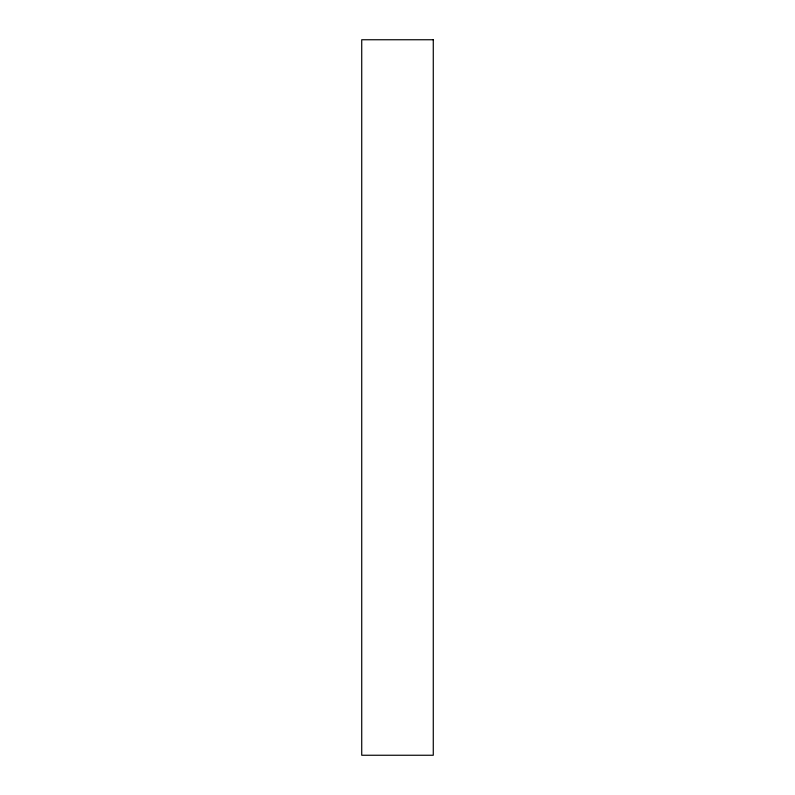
<?xml version="1.0" encoding="UTF-8"?>
<svg xmlns="http://www.w3.org/2000/svg" width="795" height="795" viewBox="0 0 795 795"><rect width="100%" height="100%" fill="white"/><g stroke="black" fill="none" stroke-linecap="round" stroke-linejoin="round"><path stroke-width="1.19" d="M433.275 39.75L361.725 39.75L361.725 755.25L433.275 755.25L433.275 39.75"/></g></svg>
